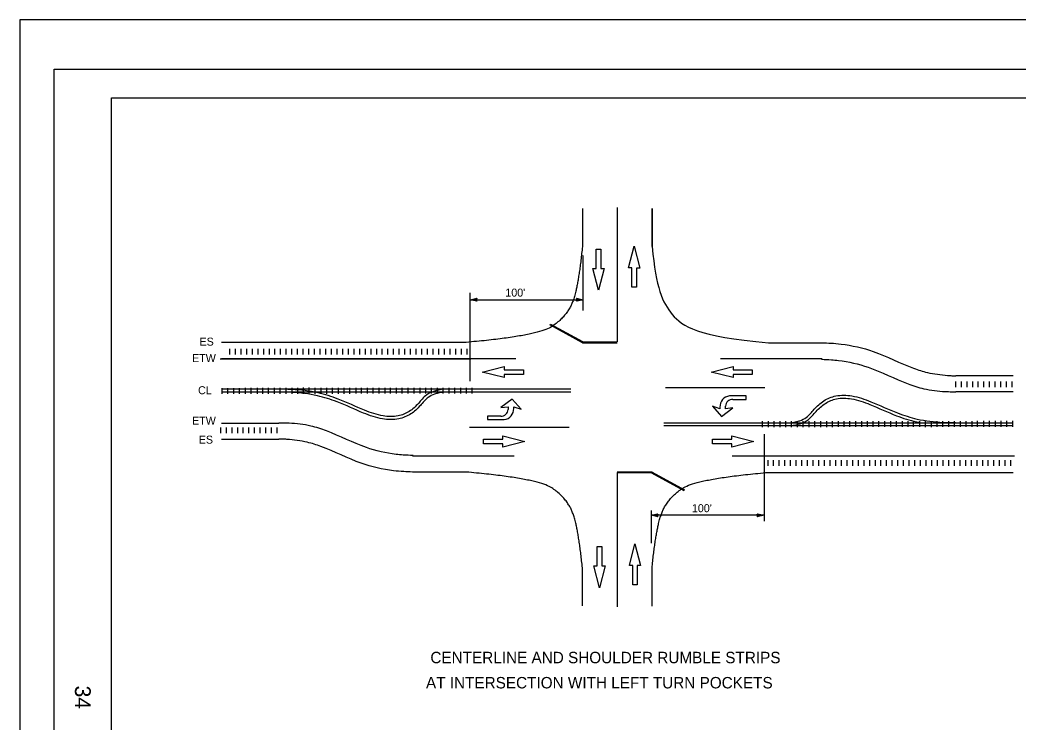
# Model space of a CAD drawing. Extents: x -894 to 866, y -472 to 714.
# Drawn here: x -894 to -21, y 100 to 714 of the extents above; entities that cross this region are included whole.
import ezdxf

# ---------------------------------------------------------------- set-up
doc = ezdxf.new("R2010")
doc.units = 0
for name, color, linetype in [('border_PLOTTING-ELEMENTS', 7, 'Continuous'), ('border_rw_22x34_Cut_Lines', 7, 'Continuous'), ('border_SHEET', 7, 'Continuous'), ('border_WITHIN-BORDER-anno', 7, 'Continuous'), ('pp_PRESENTATION', 7, 'Continuous'), ('tcd_RUMBLE-STRIP', 7, 'Continuous'), ('tcd_RUMBLE-STRIP-anno', 7, 'Continuous')]:
    doc.layers.add(name, color=color, linetype=linetype)

msp = doc.modelspace()

# ---------------------------------------------------------------- linework, layer by layer
at = {"layer": 'border_PLOTTING-ELEMENTS'}
for points in [[(-894.04, -472.44), (865.96, -472.44), (865.96, 713.56), (-894.04, 713.56)], [(-864.04, 670.56), (835.96, 670.56), (835.96, -429.44), (-864.04, -429.44)]]:
    msp.add_lwpolyline(points, close=True, dxfattribs=at)
at = {"layer": 'border_rw_22x34_Cut_Lines'}
msp.add_lwpolyline([(-864.04, 670.56), (835.96, 670.56), (835.96, -429.44), (-864.04, -429.44)], close=True, dxfattribs=at)
at = {"layer": 'border_SHEET'}
for p, q in [((-814.04, 645.56), (810.96, 645.56)), ((-814.04, -404.44), (-814.04, 645.56))]:
    msp.add_line(p, q, dxfattribs=at)
at = {"layer": 'pp_PRESENTATION'}
for p, q in [((-361.97, 496.81), (-357.06, 515.93)), ((-357.06, 515.93), (-352.15, 496.8)), ((-390.15, 496.49), (-390.15, 513.36)), ((-390.15, 513.36), (-388.15, 513.36)), ((-388.15, 513.36), (-386.15, 513.36)), ((-386.15, 513.36), (-386.15, 496.48)), ((-388.15, 477.36), (-393.06, 496.49)), ((-393.06, 496.49), (-390.15, 496.49)), ((-383.24, 496.48), (-388.15, 477.36)), ((-386.15, 496.48), (-383.24, 496.48)), ((-359.06, 496.81), (-361.97, 496.81)), ((-359.06, 479.93), (-359.06, 496.81)), ((-355.06, 496.8), (-355.06, 479.93)), ((-352.15, 496.8), (-355.06, 496.8)), ((-357.06, 479.93), (-359.06, 479.93)), ((-355.06, 479.93), (-357.06, 479.93)), ((-489.92, 405.88), (-470.79, 410.79)), ((-470.79, 410.79), (-470.79, 407.88)), ((-289.77, 405.88), (-270.64, 410.79)), ((-270.64, 410.79), (-270.64, 407.88)), ((-470.79, 400.97), (-489.92, 405.88)), ((-470.79, 407.88), (-453.91, 407.88)), ((-453.91, 403.88), (-470.79, 403.88)), ((-470.79, 403.88), (-470.79, 400.97)), ((-453.91, 407.88), (-453.91, 405.88)), ((-453.91, 405.88), (-453.91, 403.88)), ((-270.64, 400.97), (-289.77, 405.88)), ((-270.64, 407.88), (-253.76, 407.88)), ((-253.76, 403.88), (-270.64, 403.88)), ((-270.64, 403.88), (-270.64, 400.97)), ((-253.76, 407.88), (-253.76, 405.88)), ((-253.76, 405.88), (-253.76, 403.88)), ((-471.82, 347.1), (-471.82, 350.01)), ((-471.82, 350.01), (-452.7, 345.1)), ((-271.68, 347.1), (-271.68, 350.01)), ((-271.68, 350.01), (-252.55, 345.1)), ((-488.7, 345.1), (-488.7, 347.1)), ((-488.7, 347.1), (-471.82, 347.1)), ((-488.7, 343.1), (-488.7, 345.1)), ((-471.83, 343.1), (-488.7, 343.1)), ((-452.7, 345.1), (-471.83, 340.19)), ((-471.83, 340.19), (-471.83, 343.1)), ((-288.56, 345.1), (-288.56, 347.1)), ((-288.56, 347.1), (-271.68, 347.1)), ((-288.56, 343.1), (-288.56, 345.1)), ((-271.68, 343.1), (-288.56, 343.1)), ((-252.55, 345.1), (-271.68, 340.19)), ((-271.68, 340.19), (-271.68, 343.1)), ((-389.45, 236.44), (-389.45, 253.32)), ((-389.45, 253.32), (-387.45, 253.32)), ((-387.45, 253.32), (-385.45, 253.32)), ((-385.45, 253.32), (-385.45, 236.44)), ((-361.27, 236.76), (-356.36, 255.88)), ((-356.36, 255.88), (-351.45, 236.76)), ((-387.45, 217.31), (-392.37, 236.44)), ((-392.37, 236.44), (-389.45, 236.44)), ((-382.54, 236.44), (-387.45, 217.31)), ((-385.45, 236.44), (-382.54, 236.44)), ((-358.36, 236.76), (-361.27, 236.76)), ((-358.36, 219.88), (-358.36, 236.76)), ((-354.36, 236.76), (-354.36, 219.88)), ((-351.45, 236.76), (-354.36, 236.76)), ((-356.36, 219.88), (-358.36, 219.88)), ((-354.36, 219.88), (-356.36, 219.88))]:
    msp.add_line(p, q, dxfattribs=at)
at = {"layer": 'tcd_RUMBLE-STRIP'}
for p, q in [((-402.37, 548.77), (-402.37, 515.51)), ((-371.89, 549.6), (-371.89, 432.31)), ((-341.41, 548.77), (-341.41, 515.51)), ((-341.41, 515.51), (-341.41, 548.77)), ((-402.37, 431.51), (-430.79, 447.01)), ((-402.18, 431.86), (-430.39, 447.25)), ((-401.99, 432.21), (-429.99, 447.49)), ((-503.97, 431.8), (-717.86, 431.8)), ((-402.37, 432.31), (-371.89, 432.31)), ((-402.37, 431.91), (-371.89, 431.91)), ((-402.37, 431.51), (-371.89, 431.51)), ((-239.66, 431.51), (-192.68, 431.51)), ((-710.58, 421.32), (-710.58, 426.26)), ((-705.64, 421.32), (-705.64, 426.26)), ((-700.7, 421.32), (-700.7, 426.26)), ((-695.76, 421.32), (-695.76, 426.26)), ((-690.82, 421.32), (-690.82, 426.26)), ((-685.88, 421.32), (-685.88, 426.26)), ((-680.94, 421.32), (-680.94, 426.26)), ((-676, 421.32), (-676, 426.26)), ((-671.07, 421.32), (-671.07, 426.26)), ((-666.13, 421.32), (-666.13, 426.26)), ((-661.19, 421.32), (-661.19, 426.26)), ((-656.25, 421.32), (-656.25, 426.26)), ((-651.31, 421.32), (-651.31, 426.26)), ((-646.37, 421.32), (-646.37, 426.26)), ((-641.43, 421.32), (-641.43, 426.26)), ((-636.49, 421.32), (-636.49, 426.26)), ((-631.56, 421.32), (-631.56, 426.26)), ((-626.62, 421.32), (-626.62, 426.26)), ((-621.68, 421.32), (-621.68, 426.26)), ((-616.74, 421.32), (-616.74, 426.26)), ((-611.8, 421.32), (-611.8, 426.26)), ((-606.86, 421.32), (-606.86, 426.26)), ((-601.92, 421.32), (-601.92, 426.26)), ((-596.98, 421.32), (-596.98, 426.26)), ((-592.05, 421.32), (-592.05, 426.26)), ((-587.11, 421.32), (-587.11, 426.26)), ((-582.17, 421.32), (-582.17, 426.26)), ((-577.23, 421.32), (-577.23, 426.26)), ((-572.29, 421.32), (-572.29, 426.26)), ((-567.35, 421.32), (-567.35, 426.26)), ((-562.41, 421.32), (-562.41, 426.26)), ((-557.47, 421.32), (-557.47, 426.26)), ((-552.54, 421.32), (-552.54, 426.26)), ((-547.6, 421.32), (-547.6, 426.26)), ((-542.66, 421.32), (-542.66, 426.26)), ((-537.72, 421.32), (-537.72, 426.26)), ((-532.78, 421.32), (-532.78, 426.26)), ((-527.84, 421.32), (-527.84, 426.26)), ((-522.9, 421.32), (-522.9, 426.26)), ((-517.96, 421.32), (-517.96, 426.26)), ((-513.03, 421.32), (-513.03, 426.26)), ((-508.09, 421.32), (-508.09, 426.26)), ((-503.15, 421.32), (-503.15, 426.26)), ((-718.99, 417.43), (-499.99, 417.43)), ((-460.49, 417.35), (-717.86, 417.35)), ((-192.68, 417.33), (-281.66, 417.33)), ((-25.77, 402.63), (-75.92, 402.63)), ((-75.92, 392.56), (-75.92, 397.5)), ((-70.98, 392.56), (-70.98, 397.5)), ((-66.04, 392.56), (-66.04, 397.5)), ((-61.11, 392.56), (-61.11, 397.5)), ((-56.17, 392.56), (-56.17, 397.5)), ((-51.23, 392.56), (-51.23, 397.5)), ((-46.29, 392.56), (-46.29, 397.5)), ((-41.35, 392.56), (-41.35, 397.5)), ((-36.41, 392.56), (-36.41, 397.5)), ((-31.47, 392.56), (-31.47, 397.5)), ((-26.53, 392.56), (-26.53, 397.5)), ((-412.5, 390.87), (-717.86, 390.87)), ((-412.5, 388.33), (-717.86, 388.33)), ((-717.28, 386.85), (-717.28, 391.93)), ((-712.2, 386.85), (-712.2, 391.93)), ((-707.12, 386.85), (-707.12, 391.93)), ((-702.04, 386.85), (-702.04, 391.93)), ((-696.96, 386.85), (-696.96, 391.95)), ((-691.88, 386.85), (-691.88, 391.95)), ((-686.8, 391.96), (-686.8, 386.88)), ((-681.72, 386.89), (-681.72, 391.97)), ((-676.64, 386.89), (-676.64, 391.97)), ((-671.56, 386.9), (-671.56, 391.98)), ((-666.48, 386.9), (-666.48, 391.98)), ((-661.4, 386.91), (-661.4, 392.12)), ((-656.32, 392), (-656.32, 386.92)), ((-651.24, 386.92), (-651.24, 392)), ((-646.16, 386.93), (-646.16, 392.31)), ((-641.08, 386.94), (-641.08, 392.31)), ((-636, 386.94), (-636, 392.02)), ((-630.92, 392.03), (-630.92, 386.95)), ((-625.84, 386.96), (-625.84, 392.04)), ((-620.76, 386.96), (-620.76, 392.04)), ((-615.68, 386.97), (-615.68, 392.05)), ((-610.6, 386.98), (-610.6, 392.06)), ((-605.52, 386.98), (-605.52, 392.06)), ((-600.44, 392.07), (-600.44, 386.99)), ((-595.36, 387), (-595.36, 392.08)), ((-590.28, 387), (-590.28, 392.08)), ((-585.2, 387.01), (-585.2, 392.09)), ((-580.12, 387.01), (-580.12, 392.09)), ((-575.04, 392.1), (-575.04, 387.02)), ((-569.96, 387.03), (-569.96, 392.11)), ((-564.88, 387.03), (-564.88, 392.11)), ((-559.8, 387.04), (-559.8, 392.12)), ((-554.72, 387.05), (-554.72, 392.13)), ((-549.66, 392.14), (-549.66, 387.06)), ((-544.58, 392.14), (-544.58, 387.06)), ((-539.5, 392.14), (-539.5, 387.06)), ((-534.42, 392.14), (-534.42, 387.06)), ((-529.34, 392.14), (-529.34, 387.06)), ((-524.26, 392.14), (-524.26, 387.06)), ((-519.18, 392.14), (-519.18, 387.06)), ((-514.1, 392.14), (-514.1, 387.06)), ((-509.02, 392.14), (-509.02, 387.06)), ((-503.94, 392.14), (-503.94, 387.06)), ((-498.86, 392.14), (-498.86, 387.06)), ((-242.74, 392.12), (-329.6, 392.12)), ((-259.28, 385.01), (-273.7, 385.01)), ((-273.7, 385.01), (-273.7, 385.01)), ((-259.28, 382.01), (-259.28, 385.01)), ((-25.77, 388.67), (-75.92, 388.67)), ((-463.8, 382.3), (-473.73, 374.8)), ((-473.73, 374.8), (-467.33, 375.59)), ((-467.33, 375.59), (-467.33, 373.28)), ((-455.71, 373.32), (-463.8, 382.3)), ((-462.33, 374.1), (-462.36, 375.5)), ((-462.36, 375.5), (-455.71, 373.32)), ((-282.05, 373.83), (-288.7, 376.01)), ((-288.7, 376.01), (-280.62, 367.04)), ((-282.08, 375.23), (-282.05, 373.83)), ((-277.09, 373.74), (-277.09, 376.06)), ((-270.7, 382.01), (-259.28, 382.01)), ((-473.71, 367.32), (-485.14, 367.32)), ((-485.14, 367.32), (-485.14, 364.32)), ((-280.62, 367.04), (-270.68, 374.53)), ((-270.68, 374.53), (-277.08, 373.74)), ((-717.86, 361.31), (-667.7, 361.31)), ((-500.89, 357.85), (-414.02, 357.85)), ((-485.14, 364.32), (-470.71, 364.32)), ((-470.71, 364.32), (-470.71, 364.32)), ((-331.12, 361.64), (-25.77, 361.64)), ((-331.12, 359.1), (-25.77, 359.1)), ((-244.76, 357.83), (-244.76, 362.91)), ((-239.68, 357.83), (-239.68, 362.91)), ((-234.6, 357.83), (-234.6, 362.91)), ((-229.52, 357.83), (-229.52, 362.91)), ((-224.44, 357.83), (-224.44, 362.91)), ((-219.36, 357.83), (-219.36, 362.91)), ((-214.28, 357.83), (-214.28, 362.91)), ((-209.2, 357.83), (-209.2, 362.91)), ((-204.12, 357.83), (-204.12, 362.91)), ((-199.04, 357.83), (-199.04, 362.91)), ((-193.96, 357.83), (-193.96, 362.91)), ((-188.91, 362.93), (-188.91, 357.85)), ((-183.83, 362.93), (-183.83, 357.85)), ((-178.75, 362.94), (-178.75, 357.86)), ((-173.67, 362.95), (-173.67, 357.87)), ((-168.59, 357.87), (-168.59, 362.95)), ((-163.51, 362.96), (-163.51, 357.88)), ((-158.43, 362.97), (-158.43, 357.89)), ((-153.35, 362.97), (-153.35, 357.89)), ((-148.27, 362.98), (-148.27, 357.9)), ((-143.19, 357.91), (-143.19, 362.99)), ((-138.11, 362.99), (-138.11, 357.91)), ((-133.03, 363), (-133.03, 357.92)), ((-127.95, 363), (-127.95, 357.92)), ((-122.87, 363.01), (-122.87, 357.93)), ((-117.79, 363.02), (-117.79, 357.94)), ((-112.71, 357.94), (-112.71, 363.02)), ((-107.63, 363.03), (-107.63, 357.95)), ((-102.55, 363.04), (-102.55, 357.66)), ((-97.47, 363.04), (-97.47, 357.66)), ((-92.39, 363.05), (-92.39, 357.97)), ((-87.31, 357.98), (-87.31, 363.06)), ((-82.23, 363.06), (-82.23, 357.86)), ((-77.15, 363.07), (-77.15, 357.99)), ((-72.07, 363.08), (-72.07, 358)), ((-66.99, 363.08), (-66.99, 358)), ((-61.91, 363.09), (-61.91, 358.01)), ((-56.83, 358.02), (-56.83, 363.1)), ((-51.75, 363.13), (-51.75, 358.02)), ((-46.67, 363.13), (-46.67, 358.03)), ((-41.59, 363.13), (-41.59, 358.05)), ((-36.51, 363.13), (-36.51, 358.05)), ((-31.43, 363.13), (-31.43, 358.05)), ((-26.35, 363.13), (-26.35, 358.05)), ((-718.8, 357.42), (-718.8, 352.48)), ((-713.86, 357.42), (-713.86, 352.48)), ((-708.92, 357.42), (-708.92, 352.48)), ((-703.99, 357.42), (-703.99, 352.48)), ((-699.05, 357.42), (-699.05, 352.48)), ((-694.11, 357.42), (-694.11, 352.48)), ((-689.17, 357.42), (-689.17, 352.48)), ((-684.23, 357.42), (-684.23, 352.48)), ((-679.29, 357.42), (-679.29, 352.48)), ((-674.35, 357.42), (-674.35, 352.48)), ((-669.41, 357.42), (-669.41, 352.48)), ((-717.86, 347.34), (-667.7, 347.34)), ((-550.95, 332.64), (-461.97, 332.64)), ((-271.39, 332.62), (-25.77, 332.62)), ((-243.48, 332.62), (-24.42, 332.62)), ((-240.33, 328.74), (-240.33, 323.8)), ((-235.39, 328.74), (-235.39, 323.8)), ((-230.45, 328.74), (-230.45, 323.8)), ((-225.51, 328.74), (-225.51, 323.8)), ((-220.57, 328.74), (-220.57, 323.8)), ((-215.63, 328.74), (-215.63, 323.8)), ((-210.7, 328.74), (-210.7, 323.8)), ((-205.76, 328.74), (-205.76, 323.8)), ((-200.82, 328.74), (-200.82, 323.8)), ((-195.88, 328.74), (-195.88, 323.8)), ((-190.94, 328.74), (-190.94, 323.8)), ((-186, 328.74), (-186, 323.8)), ((-181.06, 328.74), (-181.06, 323.8)), ((-176.12, 328.74), (-176.12, 323.8)), ((-171.19, 328.74), (-171.19, 323.8)), ((-166.25, 328.74), (-166.25, 323.8)), ((-161.31, 328.74), (-161.31, 323.8)), ((-156.37, 328.74), (-156.37, 323.8)), ((-151.43, 328.74), (-151.43, 323.8)), ((-146.49, 328.74), (-146.49, 323.8)), ((-141.55, 328.74), (-141.55, 323.8)), ((-136.61, 328.74), (-136.61, 323.8)), ((-131.68, 328.74), (-131.68, 323.8)), ((-126.74, 328.74), (-126.74, 323.8)), ((-121.8, 328.74), (-121.8, 323.8)), ((-116.86, 328.74), (-116.86, 323.8)), ((-111.92, 328.74), (-111.92, 323.8)), ((-106.98, 328.74), (-106.98, 323.8)), ((-102.04, 328.74), (-102.04, 323.8)), ((-97.1, 328.74), (-97.1, 323.8)), ((-92.17, 328.74), (-92.17, 323.8)), ((-87.23, 328.74), (-87.23, 323.8)), ((-82.29, 328.74), (-82.29, 323.8)), ((-77.35, 328.74), (-77.35, 323.8)), ((-72.41, 328.74), (-72.41, 323.8)), ((-67.47, 328.74), (-67.47, 323.8)), ((-62.53, 328.74), (-62.53, 323.8)), ((-57.59, 328.74), (-57.59, 323.8)), ((-52.66, 328.74), (-52.66, 323.8)), ((-47.72, 328.74), (-47.72, 323.8)), ((-42.78, 328.74), (-42.78, 323.8)), ((-37.84, 328.74), (-37.84, 323.8)), ((-32.9, 328.74), (-32.9, 323.8)), ((-27.96, 328.74), (-27.96, 323.8)), ((-503.97, 318.46), (-550.95, 318.46)), ((-341.41, 318.46), (-371.89, 318.46)), ((-341.41, 318.06), (-371.89, 318.06)), ((-371.89, 318.06), (-371.89, 200.78)), ((-341.41, 317.66), (-371.89, 317.66)), ((-341.79, 317.76), (-313.78, 302.49)), ((-341.6, 318.11), (-313.38, 302.73)), ((-341.41, 318.46), (-312.98, 302.96)), ((-239.81, 318.17), (-25.77, 318.17)), ((-402.32, 201.49), (-402.32, 234.75)), ((-341.46, 201.2), (-341.46, 234.46))]:
    msp.add_line(p, q, dxfattribs=at)
for centre, radius, start, end in [((-272.56, 375.55), 9.53, 96.88166, 181.91923), ((-271.08, 376.02), 6, 86.35431, 179.63572), ((-473.33, 373.32), 6, 266.35431, 359.63572), ((-471.85, 373.78), 9.53, 276.88166, 1.91923)]:
    msp.add_arc(centre, radius, start, end, dxfattribs=at)
for points, degree in [([(-402.32, 515.51), (-406, 479.27), (-415.97, 454.58), (-441.16, 437.25), (-503.97, 431.8)], 2), ([(-341.41, 515.51), (-337.67, 479.08), (-327.57, 454.38), (-302.12, 437), (-239.66, 431.51)], 3), ([(-402.32, 234.75), (-406, 270.99), (-415.97, 295.68), (-441.16, 313.01), (-503.97, 318.46)], 2), ([(-341.46, 234.46), (-337.78, 270.7), (-327.81, 295.39), (-302.61, 312.72), (-239.81, 318.17)], 2)]:
    msp.add_open_spline(points, degree=degree, dxfattribs=at)
for points in [[(-192.68, 431.51), (-185.12, 431.13), (-176.22, 430.35), (-147.99, 423.82), (-112.71, 409.17), (-100.73, 405.46), (-83.01, 402.94), (-79.45, 402.68), (-75.92, 402.63)], [(-193.21, 417.07), (-184.61, 416.61), (-178.4, 416.04), (-152.42, 410.03), (-117.62, 395.58), (-103.88, 391.32), (-84.97, 388.84), (-79.48, 388.69), (-75.95, 388.67)], [(-523.75, 388.38), (-528.49, 387.4), (-531.49, 386.6), (-537.07, 383.68), (-543.96, 376.67), (-552.41, 369.25), (-562.9, 364.97), (-576.95, 364.97), (-593.56, 370.03), (-616.81, 379.83), (-633.96, 385.14), (-656.52, 388.1), (-663.67, 388.29), (-667.48, 388.32)], [(-524.26, 390.87), (-529.07, 389.88), (-532.41, 388.99), (-538.61, 385.75), (-545.71, 378.52), (-553.77, 371.45), (-563.4, 367.52), (-576.57, 367.52), (-592.69, 372.43), (-615.94, 382.23), (-633.41, 387.64), (-656.32, 390.64), (-663.63, 390.84), (-667.46, 390.87)], [(-219.88, 361.6), (-215.14, 362.58), (-212.14, 363.37), (-206.56, 366.3), (-199.67, 373.3), (-191.22, 380.72), (-180.73, 385.01), (-166.68, 385.01), (-150.07, 379.94), (-126.81, 370.14), (-109.67, 364.83), (-87.1, 361.88), (-79.95, 361.68), (-76.15, 361.65)], [(-219.36, 359.1), (-214.55, 360.1), (-211.21, 360.98), (-205.02, 364.23), (-197.92, 371.45), (-189.86, 378.53), (-180.23, 382.46), (-167.06, 382.46), (-150.94, 377.54), (-127.69, 367.74), (-110.21, 362.33), (-106.9, 361.64)], [(-550.41, 332.91), (-559.02, 333.37), (-565.23, 333.94), (-591.21, 339.95), (-626, 354.4), (-639.75, 358.65), (-658.65, 361.13), (-664.14, 361.28), (-667.68, 361.31)], [(-550.95, 318.46), (-558.5, 318.85), (-567.4, 319.62), (-595.63, 326.15), (-630.92, 340.81), (-642.9, 344.52), (-660.61, 347.03), (-664.18, 347.29), (-667.7, 347.34)]]:
    msp.add_spline(points, degree=3, dxfattribs=at)
at = {"layer": 'tcd_RUMBLE-STRIP-anno'}
for p, q in [((-401.52, 459.62), (-401.52, 507.77)), ((-500.3, 397.91), (-500.3, 475.22)), ((-500.3, 469.11), (-401.52, 469.11)), ((-500.3, 469.11), (-500.3, 469.11)), ((-494.47, 470.41), (-494.47, 470.41)), ((-494.47, 467.81), (-494.47, 467.81)), ((-407.35, 470.42), (-407.35, 470.42)), ((-407.35, 467.82), (-407.35, 467.82)), ((-401.52, 469.11), (-401.52, 469.11)), ((-243.48, 351.46), (-243.48, 275.66)), ((-342.25, 284.91), (-342.25, 256.47)), ((-243.48, 280.76), (-342.25, 280.76)), ((-342.24, 280.76), (-336.32, 282.08)), ((-342.24, 280.76), (-342.24, 280.76)), ((-336.32, 279.44), (-342.24, 280.76)), ((-340.88, 280.76), (-336.53, 279.79)), ((-336.53, 281.73), (-340.87, 280.77)), ((-339.51, 280.76), (-336.74, 281.37)), ((-336.73, 280.14), (-339.51, 280.76)), ((-336.95, 281.02), (-338.15, 280.76)), ((-338.15, 280.76), (-336.94, 280.49)), ((-336.32, 282.08), (-337.11, 280.76)), ((-337.11, 280.76), (-336.32, 279.44)), ((-336.32, 282.08), (-336.32, 282.08)), ((-336.32, 279.44), (-336.32, 279.44)), ((-249.4, 282.09), (-249.4, 282.09)), ((-248.61, 280.76), (-249.4, 282.09)), ((-249.4, 282.09), (-243.48, 280.76)), ((-243.48, 280.76), (-249.4, 279.45)), ((-249.4, 279.45), (-248.61, 280.76)), ((-249.4, 279.45), (-249.4, 279.45)), ((-244.84, 280.76), (-249.19, 281.73)), ((-249.19, 279.8), (-244.85, 280.76)), ((-248.98, 281.38), (-246.21, 280.76)), ((-246.21, 280.76), (-248.98, 280.15)), ((-247.57, 280.76), (-248.78, 281.03)), ((-248.77, 280.5), (-247.57, 280.76)), ((-243.48, 280.76), (-243.48, 280.76))]:
    msp.add_line(p, q, dxfattribs=at)
for points in [[(-494.47, 467.81), (-500.3, 469.11), (-494.47, 470.41), (-494.67, 470.06), (-498.95, 469.12), (-494.67, 468.15), (-494.88, 468.5), (-497.61, 469.11), (-494.88, 469.72), (-495.09, 469.37), (-496.27, 469.11), (-495.08, 468.84), (-495.24, 469.11), (-494.47, 470.41), (-495.24, 469.11)], [(-407.35, 470.42), (-401.52, 469.11), (-407.36, 467.82), (-407.15, 468.16), (-402.87, 469.11), (-407.15, 470.07), (-406.94, 469.73), (-404.21, 469.11), (-406.94, 468.51), (-406.73, 468.85), (-405.55, 469.12), (-406.74, 469.38), (-406.58, 469.11), (-407.36, 467.82), (-406.58, 469.11)]]:
    msp.add_lwpolyline(points, close=True, dxfattribs=at)

# ---------------------------------------------------------------- texts
at = {"layer": 'border_WITHIN-BORDER-anno'}
msp.add_text('34', height=13.78, rotation=270, dxfattribs=at).set_placement((-845.94, 131.84))
at = {"layer": 'tcd_RUMBLE-STRIP-anno'}
for s, height, p in [("100' ", 7, (-469.69, 471.8)), ('ES', 7, (-737.08, 428.97)), ('ETW', 7, (-743.6, 414.55)), ('CL', 7, (-738.32, 386.47)), ('ETW', 7, (-743.6, 359.9)), ('ES', 7, (-737.74, 343.31)), ("100'", 7, (-306.6, 283.39)), ('CENTERLINE AND SHOULDER RUMBLE STRIPS', 10, (-535.23, 151.39)), ('AT INTERSECTION WITH LEFT TURN POCKETS', 10, (-539.07, 129.39))]:
    msp.add_text(s, height=height, dxfattribs=at).set_placement(p)

doc.saveas('drawing.dxf')
